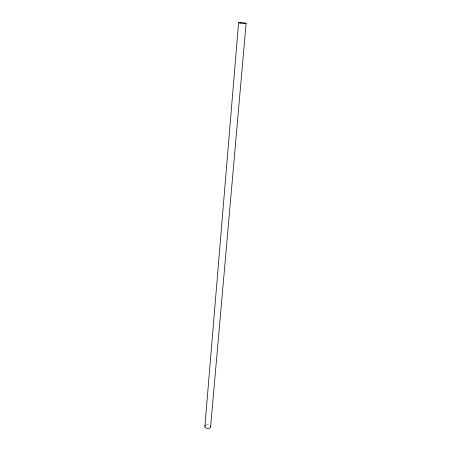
<?xml version="1.0" encoding="UTF-8"?>
<svg xmlns="http://www.w3.org/2000/svg" width="451" height="451" viewBox="0 0 451 451"><rect width="100%" height="100%" fill="white"/><g stroke="black" fill="none" stroke-linecap="round" stroke-linejoin="round"><path stroke-width="0.34" stroke-dasharray="2.25 1.69" d="M206.372 424.859A2.875 1.872 4.9 0 1 209.811 425.361"/><path stroke-width="0.68" d="M204.889 426.387L238.59 22.691M210.623 426.736L246.111 23.311M210.42 426.003A2.875 1.872 4.9 0 1 207.894 428.45A2.875 1.872 4.9 0 1 205.002 425.907M205.301 425.473A2.875 1.872 4.9 0 1 205.515 425.287M240.174 23.08A3.777 0.321 4.9 0 0 246.099 23.351A3.777 0.321 4.9 0 0 240.789 22.578A3.777 0.321 4.9 0 0 240.174 23.08"/></g></svg>
